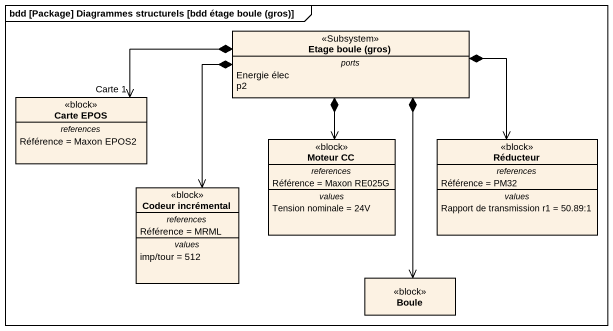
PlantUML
@startuml
mainframe bdd [Package] Diagrammes structurels [bdd étage boule (gros)]
hide circle
hide empty members
class "Etage boule (gros)" as Etage_boule_gros <<Subsystem>> {
  -- ports --
  Energie élec
  p2
}
class "Carte EPOS" as Carte_EPOS <<block>> {
  -- references --
  Référence = Maxon EPOS2
}
class "Moteur CC" as Moteur_CC <<block>> {
  -- references --
  Référence = Maxon RE025G
  -- values --
  Tension nominale = 24V
}
class Réducteur <<block>> {
  -- references --
  Référence = PM32
  -- values --
  Rapport de transmission r1 = 50.89:1
}
class "Codeur incrémental" as Codeur_incrémental <<block>> {
  -- references --
  Référence = MRML
  -- values --
  imp/tour = 512
}
class Boule <<block>>
Etage_boule_gros *-left-> "Carte 1" Carte_EPOS
Etage_boule_gros *--> Moteur_CC
Etage_boule_gros *--> Réducteur
Etage_boule_gros *--> Codeur_incrémental
Etage_boule_gros *--> Boule
@enduml
